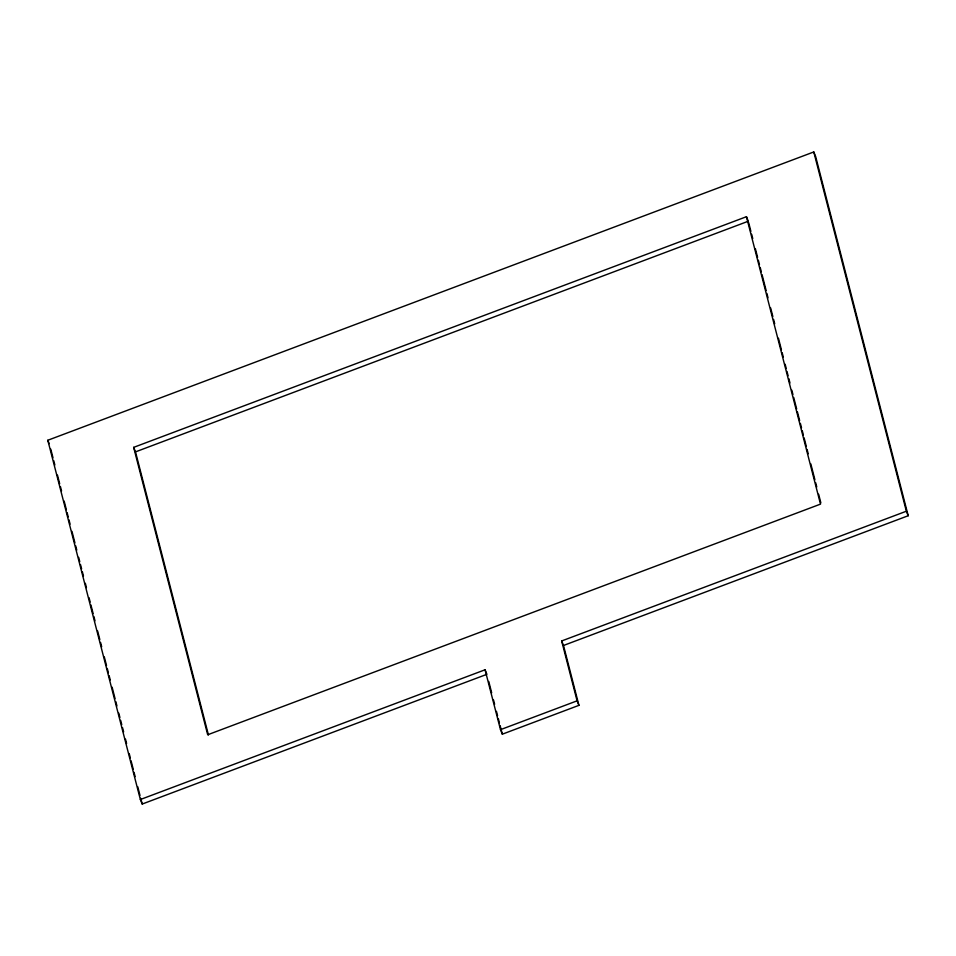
<?xml version="1.0" encoding="UTF-8"?>
<svg xmlns="http://www.w3.org/2000/svg" width="956" height="956" viewBox="0 0 956 956"><rect width="100%" height="100%" fill="white"/><g stroke="black" fill="none" stroke-linecap="round" stroke-linejoin="round"><path stroke-width="1.43" d="M140.365 799.527L47.8 440.262L813.783 151.956L815.635 156.473L908.2 515.738L563.502 645.479L578.93 705.349L502.33 734.184L500.49 729.667L485.062 669.786L140.365 799.527L142.217 804.044L486.903 674.303L485.062 669.786M746.445 216.713L820.499 504.123L207.703 734.77L133.661 447.36L746.445 216.713L748.297 221.23L135.501 451.877L208.432 734.961M578.93 705.349L577.089 700.832L561.662 640.962L906.36 511.221L813.783 151.956M500.49 729.667L577.089 700.832M906.36 511.221L908.2 515.738M561.662 640.962L563.502 645.479M133.661 447.36L135.501 451.877M47.8 440.262L49.186 443.656M748.668 222.676L750.89 231.34M751.643 234.232L752.754 238.558M755.36 248.668L757.594 257.343M758.335 260.223L759.458 264.561M760.199 267.453L761.311 271.779M762.063 274.671L766.15 290.552M766.903 293.444L768.015 297.782M770.62 307.892L772.854 316.555M773.595 319.435L774.707 323.773M778.435 338.221L781.411 349.776M782.151 352.656L783.275 356.994M785.127 364.212L786.25 368.55M786.991 371.43L788.114 375.768M788.855 378.66L789.967 382.986M791.831 390.215L792.942 394.541M793.695 397.433L796.671 408.989M797.412 411.881L799.646 420.544M800.387 423.424L801.51 427.762M802.251 430.654L803.363 434.98M804.115 437.872L806.338 446.536M807.091 449.428L808.202 453.753M810.808 463.863L814.906 479.757M815.647 482.649L816.759 486.974M818.623 494.204L820.857 502.868M488.743 681.437L491.683 692.837M493.523 699.971L494.622 704.249M496.451 711.372L497.562 715.65M498.291 718.506L499.39 722.784M500.131 725.628L502.33 734.184M50.764 449.117L52.986 457.769M53.739 460.649L54.851 464.986M57.456 475.084L59.678 483.736M60.431 486.628L61.543 490.954M64.148 501.052L66.37 509.715M67.111 512.595L68.235 516.921M68.975 519.813L70.087 524.139M71.951 531.357L74.927 542.9M75.667 545.78L76.779 550.106M78.643 557.324L79.754 561.65M80.495 564.542L81.618 568.868M82.359 571.748L83.471 576.086M85.335 583.291L86.446 587.617M89.051 597.727L90.163 602.053M90.904 604.933L93.138 613.597M93.879 616.477L95.003 620.803M97.596 630.912L99.83 639.564M100.571 642.456L101.695 646.782M104.288 656.88L106.522 665.531M107.263 668.423L108.387 672.749M109.127 675.641L110.239 679.967M112.103 687.173L115.079 698.717M115.819 701.608L116.931 705.934M118.795 713.152L119.906 717.478M120.647 720.358L121.771 724.696M122.511 727.576L123.623 731.902M125.487 739.119L126.598 743.445M129.203 753.543L130.315 757.881M131.056 760.761L133.29 769.425M134.031 772.305L135.143 776.63M137.748 786.728L139.982 795.392M140.723 798.272L142.217 804.044"/></g></svg>
